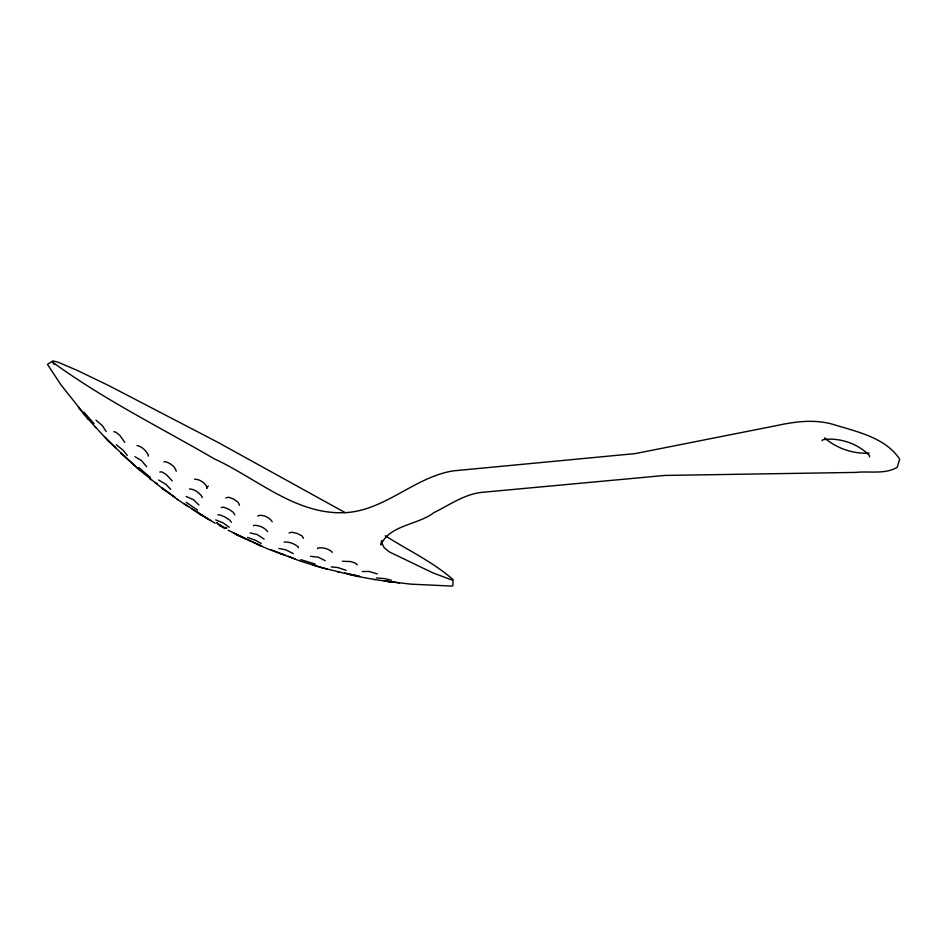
<?xml version="1.0" encoding="UTF-8"?>
<svg xmlns="http://www.w3.org/2000/svg" width="947" height="947" viewBox="0 0 947 947"><rect width="100%" height="100%" fill="white"/><g stroke="black" fill="none" stroke-linecap="round" stroke-linejoin="round"><path stroke-width="1.42" d="M869.488 456.904L869.512 455.708C858.503 443.693 838.876 437.088 822.813 439.751L822.067 440.698M127.3 455.436L122.944 450.085L116.327 444.747M298.329 547.745L298.388 547.023C294.6 543.744 289.178 541.577 284.147 542.075M381.499 540.903L380.943 544.987C388.968 524.981 418.361 524.934 433.975 512.564C449.565 505.023 464.515 494.003 482.295 492.322L664.806 475.441L855.615 472.411C869.251 470.919 885.232 474.613 897.271 467.226L899.65 459.212C885.492 437.289 855.733 431.453 832.188 424.126C814.183 419.166 795.444 421.557 777.511 425.416L635.094 453.613L453.258 470.872C415.046 476.945 385.926 509.735 346.614 512.576C296.529 515.748 257.442 478.673 214.448 458.928C160.244 427.381 103.377 399.326 52.712 362.228L54.358 364.642M106.206 431.607L102.406 425.712L96.002 420.16M202.066 497.708L202.22 496.974C199.497 492.831 194.537 489.126 189.507 488.924M148.146 456.087L148.454 455.377C146.311 450.879 142.038 446.475 137.043 445.552M258.01 516.352L258.413 515.523C263.42 514.588 269.587 517.37 272.18 521.738M317.529 548.68L317.884 547.993C322.856 547.224 328.834 548.633 332.35 552.314M208.245 485.953L206.718 488.321L207.121 487.48C205.108 482.84 199.568 478.993 194.466 479.253M362.216 571.55L369.01 571.443L377.308 573.929M253.536 525.845L253.997 525.277C258.981 525.23 264.71 527.562 267.658 531.646M331.237 566.91L337.866 567.561L346.105 570.343M159.83 472.044L161.7 471.831L166.08 474.352L172.212 480.887M300.767 559.653L315.351 564.092M225.942 497.862L228.76 497.246L233.873 499.199L238.313 502.466L239.461 505.248M289.072 532.936L291.913 532.226L297.322 533.481L302.129 536.002L303.49 538.322M278.88 548.479L285.781 549.828L293.31 553.652M163.949 462.041L164.825 461.556C169.62 462.704 175.065 466.267 176.249 471.263M221.267 507.497L223.894 507.225L228.925 509.308L233.447 512.445L234.773 514.884M342.317 561.275L350.627 561.547L355.67 563.264L357.268 564.85M250.079 532.924L257.312 534.593L264.142 539.139M310.486 556.291L318.263 557.191L325.247 560.695M217.834 514.884L220.272 514.967L225.232 517.18L229.825 520.187L231.352 522.27M113.723 431.725L115.771 432.14L119.867 435.419L124.779 442.367M271.256 549.876L285.485 555.333M869.133 453.104C853.413 454.098 836.379 448.357 824.577 437.881M376.385 577.966L384.624 578.593L391.573 580.274M186.085 496.477L193.413 499.661L198.929 504.964M215.691 519.915L222.805 522.72L229.21 527.301M225.646 528.13L226.806 528L225.587 528.095L217.763 523.821L216.875 522.578L217.703 523.786M134.971 456.679L141.494 460.562L146.631 466.729M350.07 574.521L352.45 574.841M344.755 572.971L359.694 576.273M399.409 582.902L384.245 580.973L410.548 584.121L452.169 586.098L452.903 585.506L453.057 579.588C432.874 561.879 407.837 550.16 385.228 535.753M452.335 580.18L432.826 572.84L389.371 551.923L384.186 547.757L382.008 543.318L381.795 540.796M267.255 548.692L300.317 561.086L321.72 567.703L356.309 576.178L374.834 579.564M374.006 579.446L392.638 582.204M158.611 480.022L165.713 484.189L170.791 489.386M247.475 537.387L255.536 540.311L261.242 543.495M280.714 553.711L282.999 554.362M104.951 437.029L115.747 447.789M354.936 575.338L357.836 575.965M83.892 412.087L94.002 423.605M326.466 568.946L327.591 569.242L313.09 565.051M337.89 571.929L338.837 572.189M288.16 556.232L295.18 559.002M252.482 542.075L260.958 545.768L228.144 530.273M256.625 544.028L266.225 548.242M251.192 541.566L233.613 533.078M236.075 534.274L245.356 538.807M235.199 533.859L244.35 538.31M155.284 482.532L157.238 483.775M138.664 467.51L150.336 477.418M220.237 525.183L221.267 525.739M224.948 528.58L219.159 525.419M186.192 502.289L197.568 510.113M345.134 512.611L217.81 442.296L108.443 385.417L77.323 370.431L58.158 362.263L52.973 360.902L47.445 364.37L61.105 385.027L88.225 419.166L108.053 440.781L140.061 470.493L120.814 453.282M215.229 523.218L210.033 520.187M162.635 488.178L174.958 497.246M200.622 514.517L209.512 519.879M210.577 520.519L184.073 503.733M191.898 509.06L207.795 518.814M198.29 513.096L199.462 513.819M198.87 513.392L201.19 514.86M179.397 500.774L188.252 506.657M162.268 488.439L178.533 500.194M163.76 489.552L139.99 470.434M177.16 499.223L177.776 499.673M151.082 479.691L149.685 478.555M95.055 426.967L95.765 427.701M107.425 440.13L108.053 440.781M78.364 407.411L88.225 419.166M83.715 413.91L85.597 416.088"/></g></svg>
